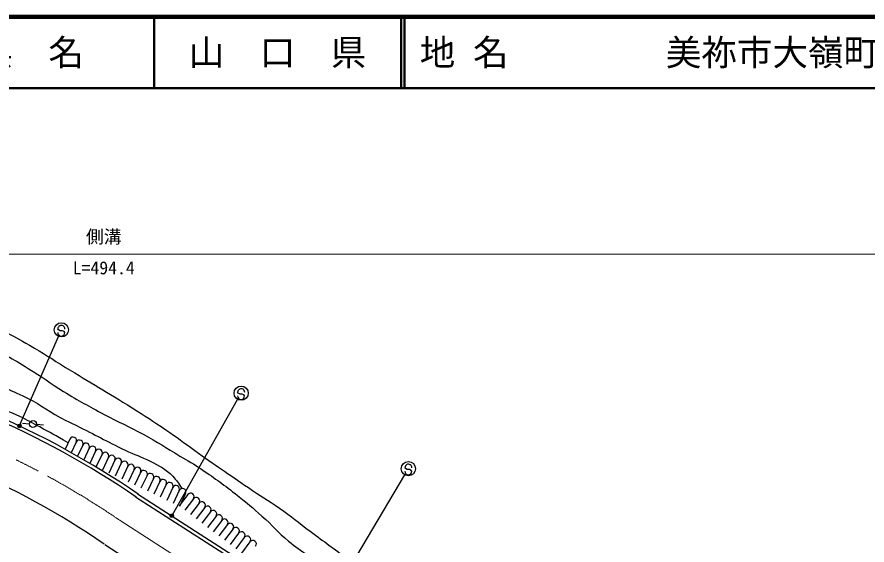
# Model space of a CAD drawing. Units: millimetres, scale not verified. Extents: x 40000 to 680000, y 20000 to 380000.
# Drawn here: x 313713 to 433325, y 305650 to 380000 of the extents above; entities that cross this region are included whole.
import ezdxf
from ezdxf.enums import TextEntityAlignment as Align

# ---------------------------------------------------------------- set-up
doc = ezdxf.new("R2010")
doc.units = ezdxf.units.MM
doc.header["$LTSCALE"] = 1000
doc.header["$PDMODE"] = 32
doc.header["$PDSIZE"] = 500
doc.linetypes.add('CHAIN', pattern=[18.5, 12, -1.5, 3.5, -1.5])
for name, color, linetype, lineweight in [('M-BGD', 7, 'Continuous', 25), ('M-BMK', 2, 'CHAIN', 13), ('M-STR-HTXT', 7, 'Continuous', 13), ('M-STR-STRC', 7, 'Continuous', 25), ('M-TTL', 2, 'Continuous', 140), ('M-TTL-LINE', 7, 'Continuous', 50)]:
    doc.layers.add(name, color=color, linetype=linetype, lineweight=lineweight)
doc.layers.add('M-TTL-TXT', color=7, linetype='Continuous')
doc.styles.add('@ＭＳ ゴシック', font='')
doc.styles.add('ＭＳ ゴシック', font='')
doc.styles.get('@ＭＳ ゴシック').set_extended_font_data('@MS Gothic')
doc.styles.get('ＭＳ ゴシック').set_extended_font_data('MS Gothic')

msp = doc.modelspace()

# ---------------------------------------------------------------- linework, layer by layer
at = {"layer": 'M-BGD'}
for p, q in [((314466, 322815), (315463, 322731)), ((316459, 322646), (317456, 322562)), ((321152, 320561), (320481, 319134)), ((322057, 320135), (321357, 318648)), ((322962, 319710), (322230, 318154)), ((323867, 319284), (323100, 317654)), ((324772, 318858), (323966, 317145)), ((325677, 318432), (324828, 316630)), ((326581, 318007), (325730, 316197)), ((327486, 317581), (326635, 315771)), ((328391, 317155), (327540, 315346)), ((329296, 316729), (328444, 314920)), ((330201, 316304), (329349, 314494)), ((331106, 315878), (330254, 314068)), ((332010, 315452), (331159, 313643)), ((332915, 315026), (332064, 313217)), ((333820, 314601), (332969, 312791)), ((334725, 314175), (333873, 312365)), ((335630, 313749), (334778, 311940)), ((330405, 312450), (389022, 274772)), ((330676, 312871), (389293, 275193)), ((336535, 313323), (335683, 311514)), ((337734, 312747), (336526, 311153)), ((337439, 312898), (336588, 311088)), ((338531, 312143), (337323, 310549)), ((339328, 311539), (338119, 309945)), ((340125, 310935), (338916, 309341)), ((340921, 310330), (339713, 308737)), ((341718, 309726), (340510, 308133)), ((342515, 309122), (341307, 307528)), ((343312, 308518), (342104, 306924)), ((344109, 307914), (342901, 306320)), ((344906, 307310), (343697, 305716)), ((345703, 306705), (344494, 305112)), ((326080, 305721), (370547, 277138)), ((346499, 306101), (345291, 304508))]:
    msp.add_line(p, q, dxfattribs=at)
msp.add_circle((315961, 322688), 500, dxfattribs=at)
for centre, radius, start, end in [((261014, 210869), 123522, 55.60872, 78.1083), ((261014, 210869), 123022, 55.60872, 78.1083), ((261014, 210869), 115022, 55.60872, 78.1083), ((321605, 320348), 500, 334.80177, 154.80177), ((322510, 319923), 500, 334.80177, 154.80177), ((323414, 319497), 500, 334.80177, 154.80177), ((324319, 319071), 500, 334.80177, 154.80177), ((325224, 318645), 500, 334.80177, 154.80177), ((326129, 318220), 500, 334.80177, 154.80177), ((327034, 317794), 500, 334.80177, 154.80177), ((327939, 317368), 500, 334.80177, 154.80177), ((328844, 316942), 500, 334.80177, 154.80177), ((329748, 316517), 500, 334.80177, 154.80177), ((330653, 316091), 500, 334.80177, 154.80177), ((331558, 315665), 500, 334.80177, 154.80177), ((332463, 315239), 500, 334.80177, 154.80177), ((333368, 314814), 500, 334.80177, 154.80177), ((334273, 314388), 500, 334.80177, 154.80177), ((335177, 313962), 500, 334.80177, 154.80177), ((336082, 313536), 500, 334.80177, 154.80177), ((336987, 313111), 500, 334.80177, 154.80177), ((338132, 312445), 500, 322.83076, 142.83076), ((338929, 311841), 500, 322.83076, 142.83076), ((339726, 311237), 500, 322.83076, 142.83076), ((340523, 310633), 500, 322.83076, 142.83076), ((341320, 310028), 500, 322.83076, 142.83076), ((342117, 309424), 500, 322.83076, 142.83076), ((342914, 308820), 500, 322.83076, 142.83076), ((343710, 308216), 500, 322.83076, 142.83076), ((344507, 307612), 500, 322.83076, 142.83076), ((345304, 307007), 500, 322.83076, 142.83076), ((346101, 306403), 500, 322.83076, 142.83076), ((346898, 305799), 500, 322.83076, 142.83076)]:
    msp.add_arc(centre, radius, start, end, dxfattribs=at)
for points, knots in [([(203147, 331895), (204108, 331777), (204420, 331761), (205238, 331757), (206485, 331750), (207177, 331926), (208411, 332107), (209786, 332309), (210580, 332341), (211915, 332730), (213127, 333083), (213763, 333414), (214919, 333922), (215723, 334275), (216145, 334535), (216942, 334902), (217888, 335337), (218394, 335650), (219385, 335966), (220926, 336459), (221862, 336459), (223430, 336857), (224539, 337138), (225177, 337259), (226241, 337680), (227155, 338042), (227597, 338402), (228499, 338795), (229523, 339241), (230115, 339453), (231174, 339808), (232433, 340230), (233150, 340450), (234451, 340715), (236443, 341120), (237579, 341310), (239609, 341395), (241353, 341467), (242336, 341409), (244074, 341252), (245700, 341104), (246595, 340887), (248203, 340604), (249783, 340327), (250658, 340118), (252235, 339819), (253900, 339504), (254821, 339257), (256500, 339029), (258944, 338698), (260333, 338675), (262797, 338567), (264286, 338502), (265123, 338622), (266613, 338578), (268813, 338513), (270042, 338409), (272238, 338270), (274472, 338130), (275721, 338004), (277955, 337868), (279198, 337792), (279894, 337670), (281139, 337706), (282568, 337748), (283350, 338037), (284778, 338093), (287630, 338204), (289229, 337921), (292082, 337936), (294158, 337946), (295318, 338066), (297393, 338147), (299212, 338218), (300238, 338501), (302051, 338326), (304285, 338109), (305521, 337788), (307681, 337180), (309302, 336724), (310202, 336416), (311746, 335743), (313251, 335086), (314043, 334605), (315474, 333801), (317498, 332663), (318547, 331881), (320526, 330666), (324184, 328422), (326293, 327263), (329922, 324971), (331785, 323795), (332830, 323135), (334649, 321891), (336268, 320784), (337128, 320097), (338728, 318964), (341656, 316891), (343307, 315746), (346272, 313728), (347960, 312578), (348965, 312022), (350631, 310841), (352364, 309613), (353283, 308855), (354982, 307582), (357031, 306047), (358208, 305227), (360227, 303652), (361984, 302282), (362954, 301495), (364664, 300066), (366329, 298676), (367238, 297869), (368868, 296438), (370743, 294792), (371640, 293684), (373640, 292193), (374802, 291326), (375583, 291035), (376810, 290263), (378026, 289497), (378729, 289095), (379885, 288241), (381116, 287332), (381833, 286847), (382951, 285802), (383411, 285371), (383658, 285114), (384042, 284614), (384437, 284100), (384557, 283880), (384928, 283210)], [0, 0, 0, 0, 1, 1, 1, 2, 2, 2, 3, 3, 3, 4, 4, 4, 5, 5, 5, 6, 6, 6, 7, 7, 7, 8, 8, 8, 9, 9, 9, 10, 10, 10, 11, 11, 11, 12, 12, 12, 13, 13, 13, 14, 14, 14, 15, 15, 15, 16, 16, 16, 17, 17, 17, 18, 18, 18, 19, 19, 19, 20, 20, 20, 21, 21, 21, 22, 22, 22, 23, 23, 23, 24, 24, 24, 25, 25, 25, 26, 26, 26, 27, 27, 27, 28, 28, 28, 29, 29, 29, 30, 30, 30, 31, 31, 31, 32, 32, 32, 33, 33, 33, 34, 34, 34, 35, 35, 35, 36, 36, 36, 37, 37, 37, 38, 38, 38, 39, 39, 39, 40, 40, 40, 41, 41, 41, 42, 42, 42, 43, 43, 43, 44, 44, 44, 44]), ([(288400, 334524), (290065, 334870), (290554, 334939), (291945, 335144), (294811, 335566), (296445, 335687), (299342, 335688), (301293, 335688), (302416, 335811), (304331, 335439), (306310, 335056), (307373, 334594), (309219, 333786), (311690, 332706), (312994, 331917), (315304, 330525), (317297, 329324), (318297, 328469), (320280, 327252), (322459, 325916), (323726, 325243), (325979, 324034), (328101, 322896), (329360, 322393), (331475, 321243), (333534, 320124), (334625, 319387), (336632, 318177), (337829, 317456), (338534, 317106), (339687, 316318), (341707, 314938), (342827, 314143), (344742, 312621), (346115, 311530), (346869, 310899), (348179, 309733), (349683, 308395), (350377, 307478), (351937, 306206), (353891, 304612), (355149, 303934), (357202, 302470), (359120, 301101), (360201, 300344), (362103, 298952), (363493, 297935), (364254, 297341), (365633, 296309), (366749, 295474), (367383, 295019), (368489, 294172), (369119, 293689), (369495, 293444), (370079, 292907), (370416, 292597), (370650, 292430), (370834, 292011), (370949, 291748), (370987, 291617), (371031, 291303)], [0, 0, 0, 0, 1, 1, 1, 2, 2, 2, 3, 3, 3, 4, 4, 4, 5, 5, 5, 6, 6, 6, 7, 7, 7, 8, 8, 8, 9, 9, 9, 10, 10, 10, 11, 11, 11, 12, 12, 12, 13, 13, 13, 14, 14, 14, 15, 15, 15, 16, 16, 16, 17, 17, 17, 18, 18, 18, 19, 19, 19, 20, 20, 20, 20]), ([(301256, 329842), (302657, 329911), (303121, 329907), (304308, 329804), (305931, 329663), (306821, 329390), (308388, 328946), (310848, 328248), (312208, 327747), (314527, 326668), (316676, 325669), (317689, 324748), (319769, 323612), (320663, 323124), (321199, 322918), (322109, 322462), (324776, 321125), (326236, 320307), (328925, 319014), (330283, 318361), (331113, 318143), (332453, 317453), (333780, 316770), (334618, 316424), (335624, 315322), (336187, 314705), (336420, 314416), (336895, 313602)], [0, 0, 0, 0, 1, 1, 1, 2, 2, 2, 3, 3, 3, 4, 4, 4, 5, 5, 5, 6, 6, 6, 7, 7, 7, 8, 8, 8, 9, 9, 9, 9]), ([(320913, 320053), (318980, 321140), (318483, 321425), (316907, 322271), (315828, 322850), (315239, 323207), (314134, 323734), (312574, 324477), (311651, 324782), (310044, 325417), (308623, 325979), (307843, 326343), (306389, 326816), (305836, 326996), (305650, 327060), (304966, 327256)], [0, 0, 0, 0, 1, 1, 1, 2, 2, 2, 3, 3, 3, 4, 4, 4, 5, 5, 5, 5])]:
    msp.add_open_spline(points, degree=3, knots=knots, dxfattribs=at)
at = {"layer": 'M-BMK'}
msp.add_line((328242, 309086), (372079, 280908), dxfattribs=at)
msp.add_arc((261014, 210869), 119022, 55.60872, 77.74726, dxfattribs=at)
at = {"layer": 'M-STR-HTXT'}
msp.add_line((94766, 346598), (557078, 346598), dxfattribs=at)
at = {"layer": 'M-STR-STRC'}
for p, q in [((314120, 322558), (319557, 335029)), ((319557, 335966), (319460, 336086)), ((319799, 335821), (319557, 335966)), ((320100, 335812), (319799, 335821)), ((320342, 335695), (320100, 335812)), ((320445, 335557), (320342, 335695)), ((344855, 327052), (344758, 327172)), ((345097, 326907), (344855, 327052)), ((345398, 326899), (345097, 326907)), ((345640, 326781), (345398, 326899)), ((345743, 326643), (345640, 326781)), ((335574, 309901), (344763, 326162)), ((368394, 316418), (368297, 316538)), ((368636, 316274), (368394, 316418)), ((368936, 316265), (368636, 316274)), ((369179, 316148), (368936, 316265)), ((369282, 316009), (369179, 316148)), ((356859, 296219), (368284, 315538))]:
    msp.add_line(p, q, dxfattribs=at)
for centre, radius in [((319956, 335946), 1000), ((345255, 327032), 1000), ((314060, 322420), 150), ((314060, 322420), 120), ((314060, 322420), 90), ((314060, 322420), 60), ((314060, 322420), 30), ((368793, 316399), 1000), ((335500, 309770), 150), ((335500, 309770), 120), ((335500, 309770), 90), ((335500, 309770), 60), ((335500, 309770), 30)]:
    msp.add_circle(centre, radius, dxfattribs=at)
for centre, start, end in [((319960, 336071), 358.31914, 178.31914), ((319945, 335571), 178.31914, 358.31914), ((345244, 326658), 178.31914, 358.31914), ((345258, 327157), 358.31914, 178.31914), ((368797, 316524), 358.31914, 178.31914), ((368782, 316024), 178.31914, 358.31914)]:
    msp.add_arc(centre, 500, start, end, dxfattribs=at)
for p in [(314060, 322420), (335500, 309770)]:
    msp.add_point(p, dxfattribs=at)
at = {"layer": 'M-TTL'}
msp.add_line((680000, 380000), (40000, 380000), dxfattribs=at)
at = {"layer": 'M-TTL-LINE'}
for p, q in [((333000, 380000), (333000, 370000)), ((367750, 380000), (367750, 370000)), ((368250, 380000), (368250, 370000)), ((40000, 370000), (680000, 370000))]:
    msp.add_line(p, q, dxfattribs=at)

# ---------------------------------------------------------------- texts
at = {"layer": 'M-STR-HTXT', "style": 'ＭＳ ゴシック'}
msp.add_text('側溝', height=1833, dxfattribs=at).set_placement((325922, 347598), align=Align.BOTTOM_CENTER)
at = {"layer": 'M-STR-HTXT', "style": '@ＭＳ ゴシック'}
msp.add_text('L=494.4', height=1833, dxfattribs=at).set_placement((325922, 345598), align=Align.TOP_CENTER)
at = {"layer": 'M-TTL-TXT', "style": 'ＭＳ ゴシック'}
for s, p in [('県\u3000名', (315625, 375000)), ('山\u3000口\u3000県', (350375, 375000))]:
    msp.add_text(s, height=3666, dxfattribs=at).set_placement(p, align=Align.MIDDLE_CENTER)
for s, p in [('地 名', (370380, 375000)), ('美祢市大嶺町北分', (405024, 375000))]:
    msp.add_text(s, height=3666, dxfattribs=at).set_placement(p, align=Align.MIDDLE_LEFT)

doc.saveas('drawing.dxf')
